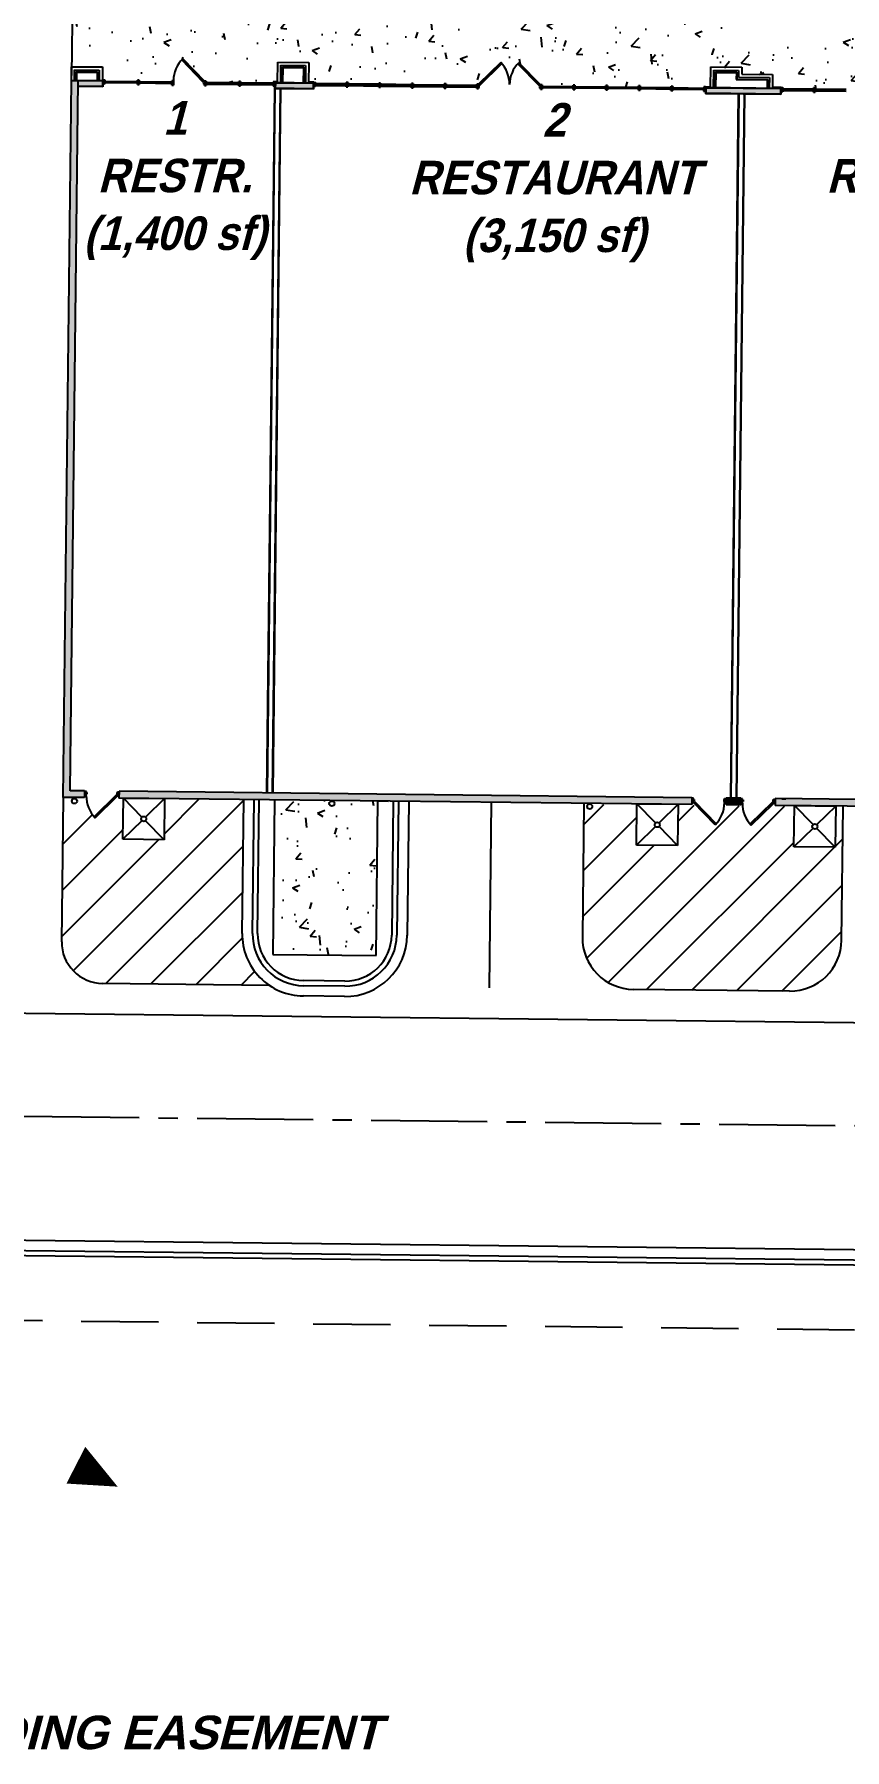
# Model space of a CAD drawing. Header units: feet. Extents: x 2168824 to 2169426, y 1509567 to 1510102.
# Drawn here: x 2168975.4 to 2169054.1, y 1509579.6 to 1509746 of the extents above; entities that cross this region are included whole.
import ezdxf
from ezdxf.enums import TextEntityAlignment as Align

# ---------------------------------------------------------------- set-up
doc = ezdxf.new("R2010")
doc.units = ezdxf.units.FT
doc.header["$LTSCALE"] = 30
doc.header["$MEASUREMENT"] = 0
doc.linetypes.add('CENTER2', pattern=[1.125, 0.75, -0.125, 0.125, -0.125])
doc.linetypes.add('HIDDEN', pattern=[0.375, 0.25, -0.125])
for name, color, linetype in [('1_CONTOURS_MINOR', 1, 'Continuous'), ('1_DRSPOTS', 2, 'Continuous'), ('3_CONC_HATCH', 9, 'Continuous'), ('3_STRIPE', 252, 'Continuous'), ('4_BLDG', 1, 'Continuous'), ('4_BLDG_SHADE', 6, 'Continuous'), ('4_BNDLINE', 3, 'Continuous'), ('4_CENTERLINE', 9, 'CENTER2'), ('4_CURB', 6, 'Continuous')]:
    doc.layers.add(name, color=color, linetype=linetype)
doc.styles.add('SANSARIF', font='sanssb__.ttf', dxfattribs={"oblique": 15})
pattern_1 = [(50, (0, 0), (7.172601826, -0.62752135), [0.75, -8.25]), (355, (0, 0), (-1.387513336, 7.521921337), [0.6, -6.6]), (100.4514, (0.598, -0.052), (5.785093817, 6.89439542), [0.6374019, -7.01142112]), (46.1842, (0, 2), (10.672410486, -1.655190143), [1.125, -12.375]), (96.6356, (0.889, 1.862), (9.346627055, 9.74117871), [0.95610288, -10.51713]), (351.1842, (0, 2), (9.34661945, 9.74118601), [0.9, -9.9]), (21, (1, 1.5), (5.969070521, -4.026188907), [0.75, -8.25]), (326, (1, 1.5), (2.43315332, 7.25150045), [0.6, -6.6]), (71.4514, (1.4974, 1.1645), (8.402226286, 3.225304967), [0.6374019, -7.01142112]), (37.5, (0, 0), (0.1215985532, 3.3289385383), [0, -6.52, 0, -6.7, 0, -6.625]), (7.5, (0, 0), (2.6306953744, 3.944117119), [0, -3.82, 0, -6.37, 0, -2.525]), (327.5, (-2.23, 0), (5.3382243617, -0.2255487173), [0, -2.5, 0, -7.8, 0, -10.35]), (317.5, (-3.23, 0), (5.8318616934, 1.001049823), [0, -3.25, 0, -5.18, 0, -7.35])]

msp = doc.modelspace()

# ---------------------------------------------------------------- hatches: boundary and pattern name
at = {"layer": '3_CONC_HATCH'}
h = msp.add_hatch(dxfattribs=at)
h.set_pattern_fill('AR-CONC', color=256, style=0)
h.set_pattern_definition(pattern_1)
h.paths.add_polyline_path([(2169041.3, 1509751.28), (2168979.16, 1509751.98), (2168979.06, 1509742.85), (2168982.06, 1509742.82), (2168982.05, 1509741.57), (2168982.11, 1509741.57), (2168982.28, 1509741.56), (2168982.28, 1509741.44), (2168985.44, 1509741.4), (2168985.44, 1509741.53), (2168985.61, 1509741.53), (2168985.61, 1509741.4), (2168988.78, 1509741.37), (2168988.78, 1509741.49), (2168988.94, 1509741.49, -0.186304), (2168989.75, 1509743.5), (2168989.74, 1509743.5), (2168989.85, 1509743.6), (2168991.94, 1509741.46), (2168992.11, 1509741.45), (2168992.11, 1509741.33), (2168995.28, 1509741.29), (2168995.28, 1509741.42), (2168995.44, 1509741.42), (2168995.44, 1509741.29), (2168998.61, 1509741.26), (2168998.61, 1509741.38), (2168998.78, 1509741.38), (2168999.05, 1509741.38), (2168999.07, 1509743.29), (2169002.07, 1509743.26), (2169002.05, 1509741.34), (2169002.55, 1509741.34), (2169002.71, 1509741.33), (2169002.71, 1509741.21), (2169005.71, 1509741.18), (2169005.71, 1509741.3), (2169005.88, 1509741.3), (2169005.88, 1509741.17), (2169008.88, 1509741.14), (2169008.88, 1509741.26), (2169009.04, 1509741.26), (2169009.04, 1509741.14), (2169012.04, 1509741.1), (2169012.04, 1509741.23), (2169012.21, 1509741.23), (2169012.21, 1509741.1), (2169015.21, 1509741.07), (2169015.21, 1509741.19), (2169015.38, 1509741.19), (2169015.38, 1509741.07), (2169018.38, 1509741.03), (2169018.38, 1509741.16), (2169018.54, 1509741.16), (2169020.69, 1509743.25), (2169020.79, 1509743.15), (2169020.79, 1509743.15, -0.1863), (2169021.54, 1509741.12, -0.1863), (2169022.34, 1509743.13), (2169022.34, 1509743.13), (2169022.45, 1509743.23), (2169024.54, 1509741.09), (2169024.71, 1509741.09), (2169024.71, 1509740.96), (2169027.71, 1509740.93), (2169027.71, 1509741.05), (2169027.88, 1509741.05), (2169027.88, 1509740.93), (2169030.88, 1509740.89), (2169030.88, 1509741.02), (2169031.04, 1509741.02), (2169031.04, 1509740.89), (2169034.04, 1509740.86), (2169034.04, 1509740.98), (2169034.21, 1509740.98), (2169034.21, 1509740.85), (2169037.21, 1509740.82), (2169037.21, 1509740.95), (2169037.38, 1509740.94), (2169037.37, 1509740.82), (2169040.37, 1509740.78), (2169040.38, 1509740.91), (2169040.54, 1509740.91), (2169041.04, 1509740.9), (2169041.06, 1509742.82), (2169041.19, 1509742.82)])
h = msp.add_hatch(dxfattribs=at)
h.set_pattern_fill('AR-CONC', color=256, style=0)
h.set_pattern_definition(pattern_1)
h.paths.add_polyline_path([(2169108.21, 1509750.52), (2169041.3, 1509751.28), (2169041.19, 1509742.82), (2169044.06, 1509742.79), (2169044.06, 1509742.12), (2169047.06, 1509742.08), (2169047.04, 1509740.83), (2169047.88, 1509740.83), (2169048.04, 1509740.82), (2169048.04, 1509740.7), (2169051.04, 1509740.66), (2169051.04, 1509740.79), (2169051.21, 1509740.79), (2169051.21, 1509740.66), (2169054.21, 1509740.63), (2169054.21, 1509740.75), (2169054.38, 1509740.75), (2169054.37, 1509740.63), (2169057.37, 1509740.59), (2169057.37, 1509740.72), (2169057.54, 1509740.72), (2169057.54, 1509740.59), (2169060.54, 1509740.56), (2169060.54, 1509740.68), (2169060.71, 1509740.68), (2169060.71, 1509740.56), (2169063.71, 1509740.52), (2169063.71, 1509740.65), (2169063.87, 1509740.65), (2169063.87, 1509740.52), (2169065.87, 1509740.5), (2169065.87, 1509740.62), (2169066.04, 1509740.62), (2169068.19, 1509742.72), (2169068.29, 1509742.61), (2169068.29, 1509742.61, -0.1863), (2169069.04, 1509740.59, -0.1863), (2169069.84, 1509742.59), (2169069.84, 1509742.6), (2169069.94, 1509742.7), (2169072.04, 1509740.55), (2169072.21, 1509740.55), (2169072.21, 1509740.43), (2169074.21, 1509740.4), (2169074.21, 1509740.53), (2169074.37, 1509740.53), (2169074.37, 1509740.4), (2169077.37, 1509740.37), (2169077.37, 1509740.49), (2169077.54, 1509740.49), (2169077.54, 1509740.37), (2169080.54, 1509740.33), (2169080.54, 1509740.46), (2169080.71, 1509740.46), (2169080.71, 1509740.33), (2169083.71, 1509740.3), (2169083.71, 1509740.42), (2169083.87, 1509740.42), (2169083.87, 1509740.29), (2169086.87, 1509740.26), (2169086.87, 1509740.39), (2169087.04, 1509740.38), (2169087.04, 1509740.26), (2169090.04, 1509740.23), (2169090.04, 1509740.35), (2169090.21, 1509740.35), (2169091.04, 1509740.34), (2169091.05, 1509741.59), (2169094.05, 1509741.55), (2169094.04, 1509740.31), (2169094.37, 1509740.3), (2169094.54, 1509740.3), (2169094.54, 1509740.17), (2169097.04, 1509740.15), (2169097.04, 1509740.27), (2169097.21, 1509740.27), (2169097.2, 1509740.14), (2169099.7, 1509740.12), (2169099.71, 1509740.24), (2169099.87, 1509740.24), (2169099.87, 1509740.11), (2169102.37, 1509740.09), (2169102.37, 1509740.21), (2169102.54, 1509740.21, -0.186304), (2169103.34, 1509742.22), (2169103.34, 1509742.22), (2169103.44, 1509742.32), (2169105.54, 1509740.18), (2169105.7, 1509740.17), (2169105.7, 1509740.05), (2169108.07, 1509740.02)])
h = msp.add_hatch(dxfattribs=at)
h.set_pattern_fill('AR-CONC', color=256, style=0)
h.set_pattern_definition([(50, (-84.1335, 0.948), (7.172601826, -0.62752135), [0.75, -8.25]), (355, (-84.1335, 0.948), (-1.387513336, 7.521921337), [0.6, -6.6]), (100.4514, (-83.536, 0.896), (5.785093817, 6.89439542), [0.6374019, -7.01142112]), (46.1842, (-84.1335, 2.948), (10.672410486, -1.655190143), [1.125, -12.375]), (96.6356, (-83.244, 2.81), (9.346627055, 9.74117871), [0.95610288, -10.51713]), (351.1842, (-84.133, 2.948), (9.34661945, 9.74118601), [0.9, -9.9]), (21, (-83.1335, 2.448), (5.969070521, -4.026188907), [0.75, -8.25]), (326, (-83.1335, 2.448), (2.43315332, 7.25150045), [0.6, -6.6]), (71.4514, (-82.636, 2.113), (8.402226286, 3.225304967), [0.6374019, -7.01142112]), (37.5, (-84.1335, 0.9482), (0.1215985532, 3.3289385383), [0, -6.52, 0, -6.7, 0, -6.625]), (7.5, (-84.1335, 0.9482), (2.6306953744, 3.944117119), [0, -3.82, 0, -6.37, 0, -2.525]), (327.5, (-86.3635, 0.9482), (5.3382243617, -0.2255487173), [0, -2.5, 0, -7.8, 0, -10.35]), (317.5, (-87.3635, 0.948), (5.8318616934, 1.001049823), [0, -3.25, 0, -5.18, 0, -7.35])])
h.paths.add_polyline_path([(2169008.76, 1509671.64), (2169008.59, 1509656.64), (2168998.59, 1509656.75), (2168998.76, 1509671.75)])
at = {"layer": '3_STRIPE'}
h = msp.add_hatch(dxfattribs=at)
h.set_pattern_fill('ANSI31', color=256, scale=25, style=0)
h.paths.add_polyline_path([(2168995.67, 1509663.41), (2168978.2, 1509666.07), (2168978.1, 1509657.98, 0.414214), (2168982.06, 1509653.94), (2168998.24, 1509653.75, -0.251381), (2168995.61, 1509658.78)])
h.paths.add_polyline_path([(2168995.76, 1509671.78), (2168988.08, 1509671.87), (2168988.04, 1509667.87), (2168984.04, 1509667.92), (2168984.09, 1509671.91), (2168983.66, 1509671.92), (2168983.66, 1509672.1), (2168983.49, 1509672.11), (2168981.35, 1509670.01), (2168981.25, 1509670.11), (2168981.25, 1509670.12, -0.186304), (2168980.49, 1509672.14), (2168980.33, 1509672.14), (2168980.33, 1509671.96), (2168978.26, 1509671.98), (2168978.2, 1509666.07), (2168995.67, 1509663.41)])
h = msp.add_hatch(dxfattribs=at)
h.set_pattern_fill('ANSI31', color=256, scale=25, style=0)
h.paths.add_polyline_path([(2169053.9, 1509671.08), (2169053.18, 1509671.09), (2169053.13, 1509667.14), (2169049.13, 1509667.18), (2169049.18, 1509671.13), (2169046.89, 1509671.15), (2169044.99, 1509669.29), (2169044.89, 1509669.4), (2169044.89, 1509669.4, -0.164962), (2169044.14, 1509671.17), (2169042.37, 1509671.19, -0.164664), (2169041.59, 1509669.44), (2169041.59, 1509669.43), (2169041.48, 1509669.33), (2169039.64, 1509671.22), (2169037.89, 1509671.23), (2169037.85, 1509667.31), (2169033.85, 1509667.35), (2169033.89, 1509671.27), (2169028.76, 1509671.32), (2169028.61, 1509658.41, 0.414214), (2169033.56, 1509653.36), (2169048.69, 1509653.19, 0.414214), (2169053.75, 1509658.13)])
at = {"layer": '4_BLDG_SHADE'}
h = msp.add_hatch(color=256, dxfattribs=at)
h.paths.add_polyline_path([(2168982.06, 1509741.44), (2168979.7, 1509741.47), (2168979.7, 1509740.97), (2168982.05, 1509740.94)])
h.paths.add_polyline_path([(2168979.7, 1509741.47), (2168979.05, 1509741.48), (2168978.88, 1509726.97), (2168979.54, 1509726.84)])
for points in [[(2169002.49, 1509741.21), (2168998.83, 1509741.25), (2168998.82, 1509740.75), (2169002.49, 1509740.71)], [(2169047.82, 1509740.7), (2169040.59, 1509740.78), (2169040.59, 1509740.28), (2169047.82, 1509740.2)], [(2168979.54, 1509726.84), (2168978.88, 1509726.97), (2168978.63, 1509704.75), (2168979.29, 1509704.63)], [(2168979.29, 1509704.63), (2168978.63, 1509704.75), (2168978.38, 1509682.87), (2168979.04, 1509682.75)], [(2168979.04, 1509682.75), (2168978.38, 1509682.87), (2168978.26, 1509671.98), (2168980.33, 1509671.96), (2168980.33, 1509672.59), (2168980.31, 1509672.61), (2168978.93, 1509672.63)], [(2169010.73, 1509672.27), (2168983.67, 1509672.58), (2168983.66, 1509671.92), (2168998.97, 1509671.75), (2169010.71, 1509671.61)], [(2169039.23, 1509671.95), (2169010.73, 1509672.27), (2169010.71, 1509671.61), (2169039.22, 1509671.29)], [(2169043.97, 1509671.87), (2169043.95, 1509671.9), (2169042.56, 1509671.91), (2169042.55, 1509671.26), (2169043.96, 1509671.24)], [(2169075.02, 1509671.55), (2169047.31, 1509671.86), (2169047.3, 1509671.2), (2169074.84, 1509670.89)]]:
    msp.add_hatch(color=256, dxfattribs=at).paths.add_polyline_path(points)

# ---------------------------------------------------------------- linework, layer by layer
at = {"layer": '1_CONTOURS_MINOR', "elevation": 739}
msp.add_lwpolyline([(2168983.53, 1509605.13, 0, 4, 0), (2168979.48, 1509607.21, 4, 4, 0)], format="xyseb", dxfattribs=at)
at = {"layer": '1_DRSPOTS'}
for centre in [(2168979.34, 1509671.63), (2169004.31, 1509671.38), (2169029.32, 1509671.09)]:
    msp.add_circle(centre, 0.25, dxfattribs=at)
at = {"layer": '3_STRIPE'}
for p, q in [((2168978.26, 1509671.98), (2168978.1, 1509657.98)), ((2169019.76, 1509671.51), (2169019.56, 1509653.51)), ((2169028.76, 1509671.41), (2169028.61, 1509658.41)), ((2169053.75, 1509658.13), (2169053.9, 1509671.13)), ((2168998.24, 1509653.75), (2168982.06, 1509653.94)), ((2169048.69, 1509653.19), (2169033.56, 1509653.36))]:
    msp.add_line(p, q, dxfattribs=at)
for centre, radius, start, end in [((2168982.1, 1509657.94), 4, 179.3543, 269.3543), ((2169033.61, 1509658.36), 5, 179.3543, 269.3543), ((2169048.75, 1509658.19), 5, 269.3543, 359.3543)]:
    msp.add_arc(centre, radius, start, end, dxfattribs=at)
at = {"layer": '4_BLDG'}
for p, q in [((2168979.05, 1509741.48), (2168979.06, 1509742.85)), ((2168979.06, 1509742.85), (2168982.06, 1509742.82)), ((2168979.35, 1509741.47), (2168979.36, 1509742.55)), ((2168979.36, 1509742.55), (2168981.75, 1509742.52)), ((2168979.51, 1509741.51), (2168979.52, 1509742.38)), ((2168979.52, 1509742.38), (2168981.59, 1509742.35)), ((2168979.56, 1509741.51), (2168979.57, 1509742.33)), ((2168979.57, 1509742.33), (2168981.54, 1509742.31)), ((2168981.54, 1509742.31), (2168981.53, 1509741.49)), ((2168981.59, 1509742.35), (2168981.58, 1509741.49)), ((2168981.75, 1509742.52), (2168981.74, 1509741.49)), ((2168982.06, 1509742.82), (2168982.05, 1509741.48)), ((2168989.74, 1509743.5), (2168989.85, 1509743.6)), ((2168991.84, 1509741.35), (2168989.74, 1509743.5)), ((2168989.85, 1509743.6), (2168991.94, 1509741.46)), ((2168999.04, 1509741.29), (2168999.07, 1509743.29)), ((2168999.07, 1509743.29), (2169002.07, 1509743.26)), ((2168999.35, 1509741.29), (2168999.37, 1509742.99)), ((2168999.37, 1509742.99), (2169001.76, 1509742.96)), ((2168999.51, 1509741.29), (2168999.53, 1509742.82)), ((2168999.53, 1509742.82), (2169001.59, 1509742.79)), ((2168999.55, 1509741.29), (2168999.57, 1509742.78)), ((2168999.57, 1509742.78), (2169001.55, 1509742.75)), ((2169001.55, 1509742.75), (2169001.53, 1509741.26)), ((2169001.59, 1509742.79), (2169001.58, 1509741.26)), ((2169001.76, 1509742.96), (2169001.74, 1509741.26)), ((2169002.07, 1509743.26), (2169002.04, 1509741.26)), ((2169020.69, 1509743.25), (2169018.54, 1509741.16)), ((2169018.65, 1509741.05), (2169020.79, 1509743.15)), ((2169020.79, 1509743.15), (2169020.69, 1509743.25)), ((2169022.34, 1509743.13), (2169022.45, 1509743.23)), ((2169024.44, 1509740.99), (2169022.34, 1509743.13)), ((2169022.45, 1509743.23), (2169024.54, 1509741.09)), ((2169041.04, 1509740.82), (2169041.06, 1509742.82)), ((2169041.06, 1509742.82), (2169044.06, 1509742.79)), ((2169041.34, 1509740.82), (2169041.36, 1509742.51)), ((2169041.36, 1509742.51), (2169043.76, 1509742.49)), ((2169041.51, 1509740.81), (2169041.53, 1509742.34)), ((2169041.53, 1509742.34), (2169043.59, 1509742.32)), ((2169041.55, 1509740.81), (2169041.57, 1509742.3)), ((2169041.57, 1509742.3), (2169043.55, 1509742.28)), ((2169043.55, 1509742.28), (2169043.54, 1509741.61)), ((2169043.59, 1509742.32), (2169043.58, 1509741.65)), ((2169043.76, 1509742.49), (2169043.75, 1509741.82)), ((2169044.06, 1509742.79), (2169044.06, 1509742.12)), ((2168982.11, 1509741.48), (2168979.5, 1509741.51)), ((2168982.06, 1509741.44), (2168979.7, 1509741.47)), ((2168982.05, 1509740.94), (2168979.7, 1509740.97)), ((2168982.1, 1509740.89), (2168979.7, 1509740.92)), ((2168982.05, 1509741.94, 0), (2168982.05, 1509741.48, 0)), ((2168982.06, 1509741.44), (2168982.05, 1509740.94)), ((2168982.11, 1509741.48), (2168982.1, 1509740.89)), ((2168982.11, 1509741.57), (2168982.28, 1509741.56)), ((2168982.11, 1509741.15), (2168982.11, 1509741.57)), ((2168982.27, 1509741.15), (2168982.11, 1509741.15)), ((2168982.28, 1509741.56), (2168982.27, 1509741.15)), ((2168982.27, 1509741.27), (2168982.28, 1509741.44)), ((2168985.44, 1509741.24), (2168982.27, 1509741.27)), ((2168982.28, 1509741.44), (2168985.44, 1509741.4)), ((2168982.44, 1509741.44), (2168982.44, 1509741.27)), ((2168985.28, 1509741.32), (2168982.44, 1509741.35)), ((2168985.28, 1509741.41), (2168985.27, 1509741.24)), ((2168985.44, 1509741.53), (2168985.61, 1509741.53)), ((2168985.44, 1509741.11), (2168985.44, 1509741.53)), ((2168985.44, 1509741.53), (2168985.44, 1509741.11)), ((2168985.61, 1509741.53), (2168985.44, 1509741.53)), ((2168985.44, 1509741.4), (2168985.44, 1509741.24)), ((2168985.61, 1509741.11), (2168985.44, 1509741.11)), ((2168985.44, 1509741.11), (2168985.61, 1509741.11)), ((2168985.61, 1509741.53), (2168985.61, 1509741.11)), ((2168985.61, 1509741.11), (2168985.61, 1509741.53)), ((2168985.61, 1509741.4), (2168988.78, 1509741.37)), ((2168985.61, 1509741.24), (2168985.61, 1509741.4)), ((2168988.77, 1509741.2), (2168985.61, 1509741.24)), ((2168985.78, 1509741.4), (2168985.77, 1509741.23)), ((2168988.61, 1509741.28), (2168985.78, 1509741.32)), ((2168988.61, 1509741.37), (2168988.61, 1509741.2)), ((2168988.77, 1509741.07), (2168988.78, 1509741.49)), ((2168988.78, 1509741.49), (2168988.77, 1509741.07)), ((2168988.78, 1509741.37), (2168988.77, 1509741.2)), ((2168988.94, 1509741.07), (2168988.77, 1509741.07)), ((2168988.77, 1509741.07), (2168988.94, 1509741.07)), ((2168988.78, 1509741.49), (2168988.94, 1509741.49)), ((2168988.94, 1509741.49), (2168988.78, 1509741.49)), ((2168988.94, 1509741.49), (2168988.94, 1509741.07)), ((2168988.94, 1509741.07), (2168988.94, 1509741.49)), ((2168988.94, 1509741.34), (2168988.94, 1509741.18)), ((2168988.99, 1509741.34), (2168988.94, 1509741.34)), ((2168988.94, 1509741.18), (2168988.99, 1509741.18)), ((2168988.99, 1509741.18), (2168988.99, 1509741.34)), ((2168991.94, 1509741.46), (2168991.84, 1509741.35)), ((2168991.89, 1509741.31), (2168991.94, 1509741.31)), ((2168991.89, 1509741.14), (2168991.89, 1509741.31)), ((2168991.94, 1509741.14), (2168991.89, 1509741.14)), ((2168991.94, 1509741.46), (2168991.94, 1509741.04)), ((2168992.11, 1509741.45), (2168991.94, 1509741.46)), ((2168991.94, 1509741.46), (2168992.11, 1509741.45)), ((2168991.94, 1509741.04), (2168991.94, 1509741.46)), ((2168991.94, 1509741.31), (2168991.94, 1509741.14)), ((2168991.94, 1509741.04), (2168992.11, 1509741.04)), ((2168992.11, 1509741.04), (2168991.94, 1509741.04)), ((2168992.11, 1509741.04), (2168992.11, 1509741.45)), ((2168992.11, 1509741.45), (2168992.11, 1509741.04)), ((2168995.28, 1509741.29), (2168992.11, 1509741.33)), ((2168992.11, 1509741.33), (2168992.11, 1509741.16)), ((2168992.11, 1509741.16), (2168995.27, 1509741.13)), ((2168992.28, 1509741.33), (2168992.27, 1509741.16)), ((2168992.28, 1509741.24), (2168995.11, 1509741.21)), ((2168995.11, 1509741.29), (2168995.11, 1509741.13)), ((2168995.27, 1509741), (2168995.28, 1509741.42)), ((2168995.28, 1509741.42), (2168995.27, 1509741)), ((2168995.27, 1509741.13), (2168995.28, 1509741.29)), ((2168995.44, 1509741), (2168995.27, 1509741)), ((2168995.27, 1509741), (2168995.44, 1509741)), ((2168995.28, 1509741.42), (2168995.44, 1509741.42)), ((2168995.44, 1509741.42), (2168995.28, 1509741.42)), ((2168995.44, 1509741.42), (2168995.44, 1509741)), ((2168995.44, 1509741), (2168995.44, 1509741.42)), ((2168998.61, 1509741.26), (2168995.44, 1509741.29)), ((2168995.44, 1509741.29), (2168995.44, 1509741.12)), ((2168995.44, 1509741.12), (2168998.61, 1509741.09)), ((2168995.61, 1509741.29), (2168995.61, 1509741.12)), ((2168995.61, 1509741.21), (2168998.44, 1509741.17)), ((2168998.74, 1509740.75, 0), (2168997.97, 1509672.41, 0)), ((2168998.79, 1509740.75, 0), (2168998.02, 1509672.41, 0)), ((2168998.44, 1509741.26), (2168998.44, 1509741.09)), ((2168999.29, 1509740.75, 0), (2168998.52, 1509672.41, 0)), ((2168999.34, 1509740.75, 0), (2168998.57, 1509672.41, 0)), ((2168998.61, 1509741.38), (2168998.61, 1509740.96)), ((2168998.78, 1509741.38), (2168998.61, 1509741.38)), ((2168998.61, 1509741.09), (2168998.61, 1509741.26)), ((2168998.61, 1509740.96), (2168998.77, 1509740.96)), ((2168998.77, 1509740.96), (2168998.78, 1509741.38)), ((2168998.78, 1509741.3), (2168998.77, 1509740.7)), ((2169002.54, 1509740.66), (2168998.77, 1509740.7)), ((2168999.05, 1509741.38), (2168998.78, 1509741.38)), ((2169002.54, 1509741.25), (2168998.78, 1509741.3)), ((2168998.83, 1509741.25), (2168998.82, 1509740.75)), ((2169002.49, 1509740.71), (2168998.82, 1509740.75)), ((2169002.49, 1509741.21), (2168998.83, 1509741.25)), ((2169002.55, 1509741.34), (2169002.05, 1509741.34)), ((2169002.49, 1509741.21), (2169002.49, 1509740.71)), ((2169002.54, 1509740.92), (2169002.55, 1509741.34)), ((2169002.54, 1509741.25), (2169002.54, 1509740.66)), ((2169002.71, 1509740.92), (2169002.54, 1509740.92)), ((2169002.55, 1509741.34), (2169002.71, 1509741.33)), ((2169002.71, 1509741.33), (2169002.71, 1509740.92)), ((2169005.71, 1509741.18), (2169002.71, 1509741.21)), ((2169002.71, 1509741.21), (2169002.71, 1509741.04)), ((2169002.71, 1509741.04), (2169005.71, 1509741.01)), ((2169002.88, 1509741.21), (2169002.88, 1509741.04)), ((2169002.88, 1509741.12), (2169005.54, 1509741.09)), ((2169005.54, 1509741.18), (2169005.54, 1509741.01)), ((2169005.71, 1509741.3), (2169005.71, 1509740.88)), ((2169005.88, 1509741.3), (2169005.71, 1509741.3)), ((2169005.71, 1509741.3), (2169005.88, 1509741.3)), ((2169005.71, 1509740.88), (2169005.71, 1509741.3)), ((2169005.71, 1509741.01), (2169005.71, 1509741.18)), ((2169005.71, 1509740.88), (2169005.87, 1509740.88)), ((2169005.87, 1509740.88), (2169005.71, 1509740.88)), ((2169005.87, 1509740.88), (2169005.88, 1509741.3)), ((2169005.88, 1509741.3), (2169005.87, 1509740.88)), ((2169005.88, 1509741.17), (2169005.87, 1509741.01)), ((2169005.87, 1509741.01), (2169008.87, 1509740.97)), ((2169008.88, 1509741.14), (2169005.88, 1509741.17)), ((2169006.04, 1509741.17), (2169006.04, 1509741.01)), ((2169006.04, 1509741.09), (2169008.71, 1509741.06)), ((2169008.71, 1509741.14), (2169008.71, 1509740.98)), ((2169008.88, 1509741.26), (2169008.87, 1509740.85)), ((2169008.87, 1509740.85), (2169008.88, 1509741.26)), ((2169008.87, 1509740.97), (2169008.88, 1509741.14)), ((2169008.87, 1509740.85), (2169009.04, 1509740.85)), ((2169009.04, 1509740.85), (2169008.87, 1509740.85)), ((2169009.04, 1509741.26), (2169008.88, 1509741.26)), ((2169008.88, 1509741.26), (2169009.04, 1509741.26)), ((2169009.04, 1509740.85), (2169009.04, 1509741.26)), ((2169009.04, 1509741.26), (2169009.04, 1509740.85)), ((2169012.04, 1509741.1), (2169009.04, 1509741.14)), ((2169009.04, 1509741.14), (2169009.04, 1509740.97)), ((2169009.04, 1509740.97), (2169012.04, 1509740.94)), ((2169009.21, 1509741.14), (2169009.21, 1509740.97)), ((2169009.21, 1509741.05), (2169011.88, 1509741.02)), ((2169011.88, 1509741.11), (2169011.87, 1509740.94)), ((2169012.04, 1509741.23), (2169012.04, 1509740.81)), ((2169012.21, 1509741.23), (2169012.04, 1509741.23)), ((2169012.04, 1509741.23), (2169012.21, 1509741.23)), ((2169012.04, 1509740.81), (2169012.04, 1509741.23)), ((2169012.04, 1509740.94), (2169012.04, 1509741.1)), ((2169012.04, 1509740.81), (2169012.21, 1509740.81)), ((2169012.21, 1509740.81), (2169012.04, 1509740.81)), ((2169012.21, 1509740.81), (2169012.21, 1509741.23)), ((2169012.21, 1509741.23), (2169012.21, 1509740.81)), ((2169015.21, 1509741.07), (2169012.21, 1509741.1)), ((2169012.21, 1509741.1), (2169012.21, 1509740.94)), ((2169012.21, 1509740.94), (2169015.21, 1509740.9)), ((2169012.38, 1509741.1), (2169012.37, 1509740.93)), ((2169012.38, 1509741.02), (2169015.04, 1509740.99)), ((2169015.04, 1509741.07), (2169015.04, 1509740.9)), ((2169015.21, 1509741.19), (2169015.21, 1509740.78)), ((2169015.38, 1509741.19), (2169015.21, 1509741.19)), ((2169015.21, 1509741.19), (2169015.38, 1509741.19)), ((2169015.21, 1509740.78), (2169015.21, 1509741.19)), ((2169015.21, 1509740.9), (2169015.21, 1509741.07)), ((2169015.21, 1509740.78), (2169015.37, 1509740.77)), ((2169015.37, 1509740.77), (2169015.21, 1509740.78)), ((2169015.37, 1509740.77), (2169015.38, 1509741.19)), ((2169015.38, 1509741.19), (2169015.37, 1509740.77)), ((2169015.38, 1509741.07), (2169015.37, 1509740.9)), ((2169015.37, 1509740.9), (2169018.37, 1509740.87)), ((2169018.38, 1509741.03), (2169015.38, 1509741.07)), ((2169015.54, 1509741.06), (2169015.54, 1509740.9)), ((2169015.54, 1509740.98), (2169018.21, 1509740.95)), ((2169018.21, 1509741.03), (2169018.21, 1509740.87)), ((2169018.38, 1509741.16), (2169018.37, 1509740.74)), ((2169018.37, 1509740.74), (2169018.38, 1509741.16)), ((2169018.37, 1509740.87), (2169018.38, 1509741.03)), ((2169018.37, 1509740.74), (2169018.54, 1509740.74)), ((2169018.54, 1509740.74), (2169018.37, 1509740.74)), ((2169018.54, 1509741.16), (2169018.38, 1509741.16)), ((2169018.38, 1509741.16), (2169018.54, 1509741.16)), ((2169018.54, 1509740.74), (2169018.54, 1509741.16)), ((2169018.54, 1509741.16), (2169018.54, 1509740.74)), ((2169018.54, 1509741.16), (2169018.65, 1509741.05)), ((2169018.54, 1509741.01), (2169018.54, 1509740.84)), ((2169018.59, 1509741.01), (2169018.54, 1509741.01)), ((2169018.54, 1509740.84), (2169018.59, 1509740.84)), ((2169018.59, 1509740.84), (2169018.59, 1509741.01)), ((2169024.54, 1509741.09), (2169024.44, 1509740.99)), ((2169024.49, 1509740.94), (2169024.54, 1509740.94)), ((2169024.49, 1509740.78), (2169024.49, 1509740.94)), ((2169024.54, 1509740.78), (2169024.49, 1509740.78)), ((2169024.54, 1509741.09), (2169024.54, 1509740.67)), ((2169024.71, 1509741.09), (2169024.54, 1509741.09)), ((2169024.54, 1509741.09), (2169024.71, 1509741.09)), ((2169024.54, 1509740.67), (2169024.54, 1509741.09)), ((2169024.54, 1509740.94), (2169024.54, 1509740.78)), ((2169024.54, 1509740.67), (2169024.71, 1509740.67)), ((2169024.71, 1509740.67), (2169024.54, 1509740.67)), ((2169024.71, 1509740.67), (2169024.71, 1509741.09)), ((2169024.71, 1509741.09), (2169024.71, 1509740.67)), ((2169024.71, 1509740.96), (2169027.71, 1509740.93)), ((2169024.71, 1509740.79), (2169024.71, 1509740.96)), ((2169027.71, 1509740.76), (2169024.71, 1509740.79)), ((2169024.88, 1509740.96), (2169024.87, 1509740.79)), ((2169027.54, 1509740.85), (2169024.87, 1509740.88)), ((2169027.54, 1509740.93), (2169027.54, 1509740.76)), ((2169027.71, 1509741.05), (2169027.71, 1509740.64)), ((2169027.88, 1509741.05), (2169027.71, 1509741.05)), ((2169027.71, 1509741.05), (2169027.88, 1509741.05)), ((2169027.71, 1509740.64), (2169027.71, 1509741.05)), ((2169027.71, 1509740.93), (2169027.71, 1509740.76)), ((2169027.71, 1509740.64), (2169027.87, 1509740.63)), ((2169027.87, 1509740.63), (2169027.71, 1509740.64)), ((2169027.87, 1509740.63), (2169027.88, 1509741.05)), ((2169027.88, 1509741.05), (2169027.87, 1509740.63)), ((2169027.87, 1509740.76), (2169027.88, 1509740.93)), ((2169030.87, 1509740.73), (2169027.87, 1509740.76)), ((2169027.88, 1509740.93), (2169030.88, 1509740.89)), ((2169028.04, 1509740.92), (2169028.04, 1509740.76)), ((2169030.71, 1509740.81), (2169028.04, 1509740.84)), ((2169030.71, 1509740.89), (2169030.71, 1509740.73)), ((2169030.88, 1509741.02), (2169030.87, 1509740.6)), ((2169030.87, 1509740.6), (2169030.88, 1509741.02)), ((2169030.88, 1509740.89), (2169030.87, 1509740.73)), ((2169030.87, 1509740.6), (2169031.04, 1509740.6)), ((2169031.04, 1509740.6), (2169030.87, 1509740.6)), ((2169031.04, 1509741.02), (2169030.88, 1509741.02)), ((2169030.88, 1509741.02), (2169031.04, 1509741.02)), ((2169031.04, 1509740.6), (2169031.04, 1509741.02)), ((2169031.04, 1509741.02), (2169031.04, 1509740.6)), ((2169031.04, 1509740.89), (2169034.04, 1509740.86)), ((2169031.04, 1509740.72), (2169031.04, 1509740.89)), ((2169034.04, 1509740.69), (2169031.04, 1509740.72)), ((2169031.21, 1509740.89), (2169031.21, 1509740.72)), ((2169033.87, 1509740.77), (2169031.21, 1509740.8)), ((2169033.87, 1509740.86), (2169033.87, 1509740.69)), ((2169034.04, 1509740.98), (2169034.04, 1509740.56)), ((2169034.21, 1509740.98), (2169034.04, 1509740.98)), ((2169034.04, 1509740.98), (2169034.21, 1509740.98)), ((2169034.04, 1509740.56), (2169034.04, 1509740.98)), ((2169034.04, 1509740.86), (2169034.04, 1509740.69)), ((2169034.21, 1509740.56), (2169034.21, 1509740.98)), ((2169034.21, 1509740.98), (2169034.21, 1509740.56)), ((2169034.21, 1509740.85), (2169037.21, 1509740.82)), ((2169034.21, 1509740.69), (2169034.21, 1509740.85)), ((2169037.21, 1509740.65), (2169034.21, 1509740.69)), ((2169034.37, 1509740.85), (2169034.37, 1509740.69)), ((2169037.04, 1509740.74), (2169034.37, 1509740.77)), ((2169037.04, 1509740.82), (2169037.04, 1509740.66)), ((2169037.21, 1509740.95), (2169037.2, 1509740.53)), ((2169037.2, 1509740.53), (2169037.21, 1509740.95)), ((2169037.38, 1509740.94), (2169037.21, 1509740.95)), ((2169037.21, 1509740.95), (2169037.38, 1509740.94)), ((2169037.21, 1509740.82), (2169037.21, 1509740.65)), ((2169037.37, 1509740.53), (2169037.38, 1509740.94)), ((2169037.38, 1509740.94), (2169037.37, 1509740.53)), ((2169037.37, 1509740.82), (2169040.37, 1509740.78)), ((2169037.37, 1509740.65), (2169037.37, 1509740.82)), ((2169040.37, 1509740.62), (2169037.37, 1509740.65)), ((2169037.54, 1509740.82), (2169037.54, 1509740.65)), ((2169040.21, 1509740.7), (2169037.54, 1509740.73)), ((2169040.21, 1509740.79), (2169040.21, 1509740.62)), ((2169040.38, 1509740.91), (2169040.37, 1509740.49)), ((2169040.37, 1509740.78), (2169040.37, 1509740.62)), ((2169040.54, 1509740.91), (2169040.38, 1509740.91)), ((2169040.54, 1509740.49), (2169040.54, 1509740.91)), ((2169040.54, 1509740.91), (2169041.04, 1509740.9)), ((2169047.87, 1509740.74), (2169040.54, 1509740.82)), ((2169040.54, 1509740.82), (2169040.54, 1509740.23)), ((2169047.82, 1509740.7), (2169040.59, 1509740.78)), ((2169040.59, 1509740.78), (2169040.59, 1509740.28)), ((2169043.54, 1509741.61), (2169046.54, 1509741.58)), ((2169043.58, 1509741.65), (2169046.58, 1509741.62)), ((2169043.75, 1509741.82), (2169046.75, 1509741.79)), ((2169044.06, 1509742.12), (2169047.06, 1509742.08)), ((2169046.54, 1509741.58), (2169046.53, 1509740.76)), ((2169046.58, 1509741.62), (2169046.57, 1509740.76)), ((2169046.75, 1509741.79), (2169046.74, 1509740.75)), ((2169047.06, 1509742.08), (2169047.04, 1509740.75)), ((2169047.88, 1509740.83), (2169047.04, 1509740.83)), ((2169047.82, 1509740.7), (2169047.82, 1509740.2)), ((2169047.87, 1509740.41), (2169047.88, 1509740.83)), ((2169047.87, 1509740.74), (2169047.87, 1509740.15)), ((2169047.88, 1509740.83), (2169048.04, 1509740.82)), ((2169048.04, 1509740.82), (2169048.04, 1509740.41)), ((2169051.04, 1509740.66), (2169048.04, 1509740.7)), ((2169048.04, 1509740.7), (2169048.04, 1509740.53)), ((2169048.21, 1509740.7), (2169048.21, 1509740.53)), ((2169048.21, 1509740.61), (2169050.87, 1509740.58)), ((2169050.87, 1509740.67), (2169050.87, 1509740.5)), ((2169051.04, 1509740.79), (2169051.21, 1509740.79)), ((2169051.04, 1509740.37), (2169051.04, 1509740.79)), ((2169051.04, 1509740.79), (2169051.04, 1509740.37)), ((2169051.21, 1509740.79), (2169051.04, 1509740.79)), ((2169051.04, 1509740.5), (2169051.04, 1509740.66)), ((2169051.21, 1509740.79), (2169051.2, 1509740.37)), ((2169051.2, 1509740.37), (2169051.21, 1509740.79)), ((2169054.21, 1509740.63), (2169051.21, 1509740.66)), ((2169051.21, 1509740.66), (2169051.21, 1509740.5)), ((2169051.37, 1509740.66), (2169051.37, 1509740.49)), ((2169051.37, 1509740.58), (2169054.04, 1509740.55)), ((2169054.04, 1509740.63), (2169054.04, 1509740.46)), ((2169034.04, 1509740.56), (2169034.21, 1509740.56)), ((2169034.21, 1509740.56), (2169034.04, 1509740.56)), ((2169037.2, 1509740.53), (2169037.37, 1509740.53)), ((2169037.37, 1509740.53), (2169037.2, 1509740.53)), ((2169040.37, 1509740.49), (2169040.54, 1509740.49)), ((2169047.87, 1509740.15), (2169040.54, 1509740.23)), ((2169047.82, 1509740.2), (2169040.59, 1509740.28)), ((2169043.73, 1509740.25, 0), (2169042.96, 1509671.91, 0)), ((2169043.79, 1509740.25, 0), (2169043.02, 1509671.91, 0)), ((2169044.29, 1509740.24, 0), (2169043.52, 1509671.9, 0)), ((2169044.34, 1509740.24, 0), (2169043.57, 1509671.9, 0)), ((2169048.04, 1509740.41), (2169047.87, 1509740.41)), ((2169048.04, 1509740.53), (2169051.04, 1509740.5)), ((2169051.2, 1509740.37), (2169051.04, 1509740.37)), ((2169051.04, 1509740.37), (2169051.2, 1509740.37)), ((2169051.21, 1509740.5), (2169054.21, 1509740.46)), ((2168980.33, 1509672.56), (2168980.33, 1509672.14)), ((2168980.5, 1509672.56), (2168980.33, 1509672.56)), ((2168980.49, 1509672.14), (2168980.5, 1509672.56)), ((2168980.5, 1509672.29), (2168980.5, 1509672.45)), ((2168980.5, 1509672.45), (2168980.55, 1509672.45)), ((2168980.55, 1509672.45), (2168980.55, 1509672.29)), ((2168983.45, 1509672.42), (2168983.44, 1509672.25)), ((2168983.5, 1509672.42), (2168983.45, 1509672.42)), ((2168983.49, 1509672.11), (2168983.5, 1509672.52)), ((2168983.5, 1509672.52), (2168983.67, 1509672.52)), ((2168983.5, 1509672.25), (2168983.5, 1509672.42)), ((2168983.67, 1509672.52), (2168983.66, 1509672.1)), ((2168980.33, 1509671.96), (2168978.26, 1509671.98)), ((2168980.33, 1509672.14), (2168980.49, 1509672.14)), ((2168980.55, 1509672.29), (2168980.5, 1509672.29)), ((2168983.39, 1509672.21), (2168981.25, 1509670.11)), ((2168981.35, 1509670.01), (2168983.49, 1509672.11)), ((2168983.49, 1509672.11), (2168983.39, 1509672.21)), ((2168983.44, 1509672.25), (2168983.5, 1509672.25)), ((2168983.66, 1509672.1), (2168983.49, 1509672.11)), ((2169039.22, 1509671.9), (2169039.22, 1509671.48)), ((2169039.39, 1509671.89), (2169039.22, 1509671.9)), ((2169039.22, 1509671.48), (2169039.39, 1509671.48)), ((2169039.39, 1509671.48), (2169039.39, 1509671.89)), ((2169039.39, 1509671.62), (2169039.39, 1509671.79)), ((2169039.39, 1509671.79), (2169039.44, 1509671.79)), ((2169039.44, 1509671.62), (2169039.39, 1509671.62)), ((2169039.39, 1509671.48), (2169039.49, 1509671.58)), ((2169041.48, 1509669.33), (2169039.39, 1509671.48)), ((2169039.44, 1509671.79), (2169039.44, 1509671.62)), ((2169039.49, 1509671.58), (2169041.59, 1509669.43)), ((2169042.34, 1509671.76), (2169042.34, 1509671.59)), ((2169042.39, 1509671.76), (2169042.34, 1509671.76)), ((2169042.34, 1509671.59), (2169042.39, 1509671.59)), ((2169042.39, 1509671.44), (2169042.39, 1509671.86)), ((2169042.39, 1509671.86), (2169042.56, 1509671.86)), ((2169042.39, 1509671.59), (2169042.39, 1509671.76)), ((2169042.55, 1509671.44), (2169042.39, 1509671.44)), ((2169042.56, 1509671.86), (2169042.55, 1509671.44)), ((2169043.97, 1509671.84), (2169043.97, 1509671.42)), ((2169044.14, 1509671.84), (2169043.97, 1509671.84)), ((2169043.97, 1509671.42), (2169044.13, 1509671.42)), ((2169044.13, 1509671.42), (2169044.14, 1509671.84)), ((2169044.14, 1509671.57), (2169044.14, 1509671.74)), ((2169044.14, 1509671.74), (2169044.19, 1509671.73)), ((2169044.19, 1509671.57), (2169044.14, 1509671.57)), ((2169044.19, 1509671.73), (2169044.19, 1509671.57)), ((2169047.03, 1509671.49), (2169044.89, 1509669.4)), ((2169044.99, 1509669.29), (2169047.13, 1509671.39)), ((2169047.13, 1509671.39), (2169047.03, 1509671.49)), ((2169047.08, 1509671.7), (2169047.08, 1509671.54)), ((2169047.14, 1509671.7), (2169047.08, 1509671.7)), ((2169047.08, 1509671.54), (2169047.14, 1509671.54)), ((2169047.13, 1509671.39), (2169047.14, 1509671.81)), ((2169047.3, 1509671.39), (2169047.13, 1509671.39)), ((2169047.14, 1509671.81), (2169047.3, 1509671.8)), ((2169047.14, 1509671.54), (2169047.14, 1509671.7)), ((2169047.3, 1509671.81), (2169047.31, 1509671.86)), ((2169047.3, 1509671.8), (2169047.3, 1509671.39)), ((2169047.96, 1509671.85), (2169048.35, 1509671.85)), ((2168981.25, 1509670.11), (2168981.35, 1509670.01)), ((2169041.59, 1509669.43), (2169041.48, 1509669.33)), ((2169044.89, 1509669.4), (2169044.99, 1509669.29))]:
    msp.add_line(p, q, dxfattribs=at)
at = {"layer": '4_BLDG', "ltscale": 12}
for p, q in [((2168978.26, 1509671.98), (2168979.05, 1509741.48)), ((2168978.93, 1509672.63), (2168979.7, 1509741.47)), ((2168979.7, 1509741.47), (2168979.05, 1509741.48)), ((2168982.05, 1509741.57), (2168982.11, 1509741.57)), ((2168980.33, 1509672.61, 0), (2168978.93, 1509672.63, 0)), ((2168980.31, 1509672.61), (2168980.33, 1509672.59)), ((2168980.33, 1509672.57), (2168980.33, 1509672.61)), ((2168980.33, 1509672.61), (2168980.33, 1509671.96)), ((2168983.67, 1509672.58), (2168983.66, 1509671.92)), ((2169039.23, 1509671.95, 0), (2168983.67, 1509672.58, 0)), ((2168980.33, 1509671.96), (2168978.26, 1509671.98)), ((2169009.97, 1509671.62), (2168983.66, 1509671.92)), ((2169039.22, 1509671.29), (2169009.97, 1509671.62)), ((2169039.23, 1509671.95), (2169039.22, 1509671.29)), ((2169042.56, 1509671.91), (2169042.55, 1509671.26)), ((2169043.96, 1509671.24), (2169042.55, 1509671.26)), ((2169043.97, 1509671.9, 0), (2169042.56, 1509671.91, 0)), ((2169043.95, 1509671.9), (2169043.97, 1509671.87)), ((2169043.97, 1509671.9), (2169043.96, 1509671.24)), ((2169047.31, 1509671.86), (2169047.3, 1509671.2)), ((2169109.21, 1509670.5), (2169047.3, 1509671.2)), ((2169109.22, 1509671.16, 0), (2169047.31, 1509671.86, 0))]:
    msp.add_line(p, q, dxfattribs=at)
at = {"layer": '4_BLDG'}
for centre, start, end in [((2168991.94, 1509741.46), 134.3543, 179.3543), ((2169018.54, 1509741.16), 359.3543, 44.3543), ((2169024.54, 1509741.09), 134.3543, 179.3543), ((2168983.49, 1509672.11), 179.3543, 224.3543), ((2169039.39, 1509671.48), 314.3543, 359.3543), ((2169047.13, 1509671.39), 179.3543, 224.3543)]:
    msp.add_arc(centre, 3, start, end, dxfattribs=at)
at = {"layer": '4_BNDLINE'}
msp.add_line((2169306.34, 1509647.28), (2168948.08, 1509651.32), dxfattribs=at)
at = {"layer": '4_BNDLINE', "linetype": 'HIDDEN'}
msp.add_line((2169426.22, 1509616.13), (2168947.74, 1509621.52), dxfattribs=at)
at = {"layer": '4_CENTERLINE', "ltscale": 0.5}
msp.add_line((2169306.23, 1509637.28), (2168913.17, 1509641.71), dxfattribs=at)
at = {"layer": '4_CURB'}
for p, q in [((2168979.16, 1509751.98), (2168979.05, 1509741.98)), ((2169005.56, 1509654.17), (2169001.56, 1509654.22)), ((2169005.55, 1509652.67), (2169001.55, 1509652.72)), ((2169005.56, 1509653.67), (2169001.56, 1509653.72)), ((2169306.1, 1509625.28), (2168955.8, 1509629.23)), ((2169306.08, 1509623.78), (2168958.28, 1509627.7)), ((2169306.08, 1509624.28), (2168958.29, 1509628.2))]:
    msp.add_line(p, q, dxfattribs=at)
at = {"layer": '4_CURB', "ltscale": 12}
for p, q in [((2168984.04, 1509667.92), (2168984.09, 1509671.91)), ((2168984.09, 1509671.91), (2168988.08, 1509671.87)), ((2168985.89, 1509670.07), (2168984.09, 1509671.91)), ((2168988.08, 1509671.87), (2168986.24, 1509670.07)), ((2168988.08, 1509671.87), (2168988.04, 1509667.87)), ((2168995.61, 1509658.78), (2168995.76, 1509671.78)), ((2168996.61, 1509658.77), (2168996.76, 1509671.77)), ((2168997.11, 1509658.77), (2168997.26, 1509671.77)), ((2168998.76, 1509671.75), (2168998.59, 1509656.75)), ((2169008.59, 1509656.64), (2169008.76, 1509671.64)), ((2169008.76, 1509671.64), (2169009.76, 1509671.63)), ((2169010.26, 1509671.62), (2169010.11, 1509658.62)), ((2169010.76, 1509671.61), (2169010.61, 1509658.62)), ((2169011.76, 1509671.6), (2169011.61, 1509658.6)), ((2169033.85, 1509667.35), (2169033.89, 1509671.35)), ((2169033.89, 1509671.35), (2169037.89, 1509671.31)), ((2169035.7, 1509669.51), (2169033.89, 1509671.35)), ((2169037.89, 1509671.31), (2169036.05, 1509669.51)), ((2169037.89, 1509671.31), (2169037.85, 1509667.31)), ((2169049.13, 1509667.18), (2169049.18, 1509671.18)), ((2169049.18, 1509671.18), (2169053.18, 1509671.14)), ((2169050.98, 1509669.34), (2169049.18, 1509671.18)), ((2169053.18, 1509671.14), (2169051.33, 1509669.33)), ((2169053.18, 1509671.14), (2169053.13, 1509667.14)), ((2168985.88, 1509669.72), (2168984.04, 1509667.92)), ((2168988.04, 1509667.87), (2168986.24, 1509669.71)), ((2169035.69, 1509669.16), (2169033.85, 1509667.35)), ((2169037.85, 1509667.31), (2169036.05, 1509669.15)), ((2168988.04, 1509667.87), (2168984.04, 1509667.92)), ((2169050.98, 1509668.98), (2169049.13, 1509667.18)), ((2169053.13, 1509667.14), (2169051.33, 1509668.98)), ((2169037.85, 1509667.31), (2169033.85, 1509667.35)), ((2169053.13, 1509667.14), (2169049.13, 1509667.18)), ((2168998.59, 1509656.75), (2169008.59, 1509656.64))]:
    msp.add_line(p, q, dxfattribs=at)
for centre in [(2168986.06, 1509669.89), (2169035.87, 1509669.33), (2169051.16, 1509669.16)]:
    msp.add_circle(centre, 0.249, dxfattribs=at)
at = {"layer": '4_CURB'}
for radius in [6, 5, 4.5]:
    msp.add_arc((2169001.61, 1509658.72), radius, 179.3543, 269.3543, dxfattribs=at)
at = {"layer": '4_CURB', "ltscale": 12}
for radius in [6, 5, 4.5]:
    msp.add_arc((2169005.61, 1509658.67), radius, 269.3543, 359.3543, dxfattribs=at)

# ---------------------------------------------------------------- texts
at = {"layer": '4_BLDG', "style": 'SANSARIF', "oblique": 15, "width": 0.9}
for s, p in [('1', (2168989.08, 1509736.27)), ('2', (2169025.88, 1509736.07)), ('RESTR.', (2168989.08, 1509730.67)), ('RESTAURANT', (2169066.36, 1509730.64)), ('RESTAURANT', (2169025.88, 1509730.47)), ('(1,400 sf)', (2168989.08, 1509725.07)), ('(3,150 sf)', (2169025.88, 1509724.87))]:
    msp.add_text(s, height=3.25, dxfattribs=at).set_placement(p, align=Align.CENTER)
at = {"layer": '4_CURB', "style": 'SANSARIF', "oblique": 15}
msp.add_text("50' TEMP. GRADING EASEMENT", height=3.25, dxfattribs=at).set_placement((2168973.85, 1509579.67), align=Align.CENTER)

doc.saveas('drawing.dxf')
